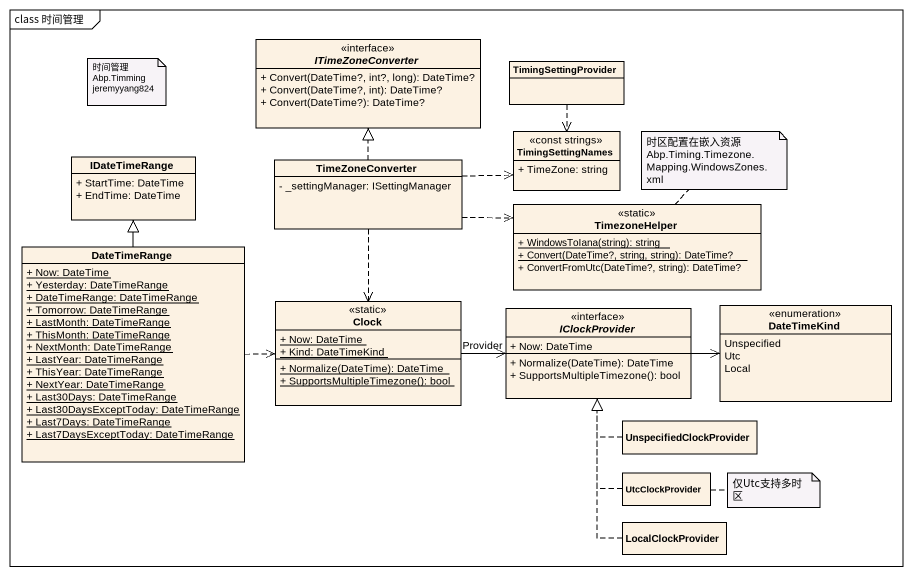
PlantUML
@startuml
mainframe class 时间管理
hide circle
hide empty members
skinparam classAttributeIconSize 0
interface ITimeZoneConverter {
  + Convert(DateTime?, int?, long): DateTime?
  + Convert(DateTime?, int): DateTime?
  + Convert(DateTime?): DateTime?
}
class TimingSettingProvider
class TimingSettingNames <<const strings>> {
  + TimeZone: string
}
class IDateTimeRange {
  + StartTime: DateTime
  + EndTime: DateTime
}
class TimeZoneConverter {
  - _settingManager: ISettingManager
}
class TimezoneHelper <<static>> {
  {static} + WindowsToIana(string): string
  {static} + Convert(DateTime?, string, string): DateTime?
  + ConvertFromUtc(DateTime?, string): DateTime?
}
class DateTimeRange {
  {static} + Now: DateTime
  {static} + Yesterday: DateTimeRange
  {static} + DateTimeRange: DateTimeRange
  {static} + Tomorrow: DateTimeRange
  {static} + LastMonth: DateTimeRange
  {static} + ThisMonth: DateTimeRange
  {static} + NextMonth: DateTimeRange
  {static} + LastYear: DateTimeRange
  {static} + ThisYear: DateTimeRange
  {static} + NextYear: DateTimeRange
  {static} + Last30Days: DateTimeRange
  {static} + Last30DaysExceptToday: DateTimeRange
  {static} + Last7Days: DateTimeRange
  {static} + Last7DaysExceptToday: DateTimeRange
}
class Clock <<static>> {
  {static} + Now: DateTime
  {static} + Kind: DateTimeKind
  {static} + Normalize(DateTime): DateTime
  {static} + SupportsMultipleTimezone(): bool
}
interface IClockProvider {
  + Now: DateTime
  + Normalize(DateTime): DateTime
  + SupportsMultipleTimezone(): bool
}
enum DateTimeKind {
  Unspecified
  Utc
  Local
}
class UnspecifiedClockProvider
class UtcClockProvider
class LocalClockProvider
TimingSettingProvider ..> TimingSettingNames
TimeZoneConverter .up.|> ITimeZoneConverter
TimeZoneConverter .right.> TimingSettingNames
TimeZoneConverter .right.> TimezoneHelper
TimeZoneConverter ..> Clock
DateTimeRange -up-|> IDateTimeRange
DateTimeRange .right.> Clock
Clock -right-> IClockProvider : Provider
IClockProvider -right-> DateTimeKind
UnspecifiedClockProvider .up.|> IClockProvider
UtcClockProvider .up.|> IClockProvider
LocalClockProvider .up.|> IClockProvider
note as N1
  时间管理
  Abp.Timming
  jeremyyang824
end note
note top of TimezoneHelper
  时区配置在嵌入资源
  Abp.Timing.Timezone.Mapping.WindowsZones.xml
end note
note right of UtcClockProvider : 仅Utc支持多时区
@enduml
